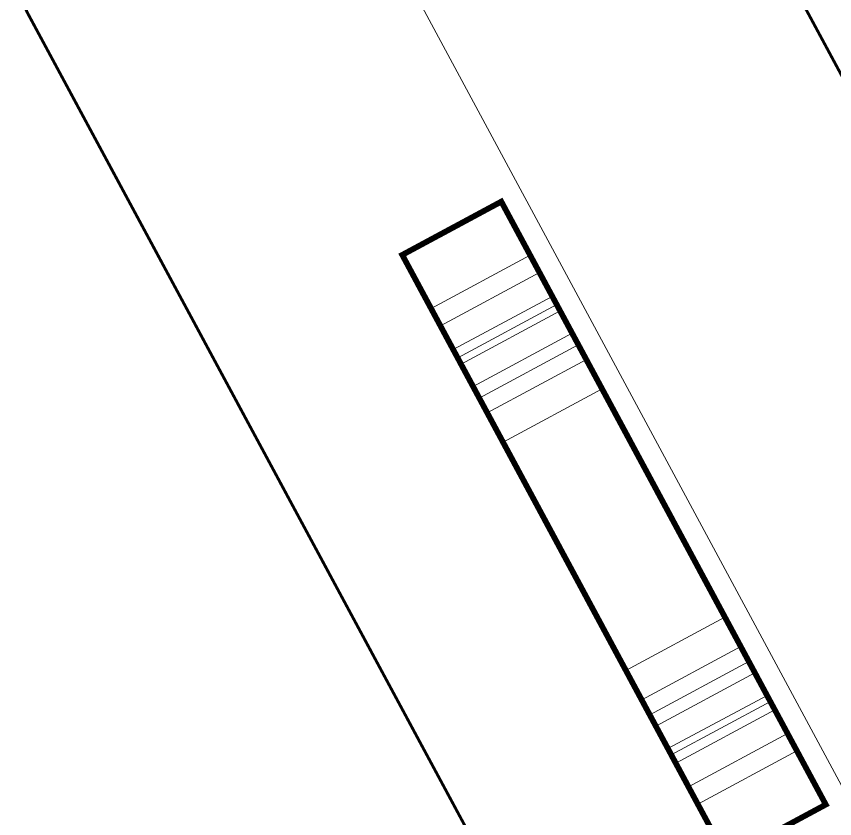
# Model space of a CAD drawing. Header units: inches. Extents: x -7660 to 802, y -193 to 3.
# Drawn here: x 316.3245 to 316.5729, y -152.7983 to -152.5547 of the extents above; entities that cross this region are included whole.
import ezdxf

# ---------------------------------------------------------------- set-up
doc = ezdxf.new("R2010")
doc.units = ezdxf.units.IN
doc.header["$MEASUREMENT"] = 0
doc.set_wipeout_variables(frame=1)
doc.layers.add('LINHA FINA', color=9, linetype='Continuous')
doc.layers.add('À INSTALAR', color=10, linetype='Continuous')

# ---------------------------------------------------------------- blocks, each defined once
blk = doc.blocks.new('*U362')
at = {"lineweight": 5, "const_width": 1.28484624091928}
blk.add_lwpolyline([(375.8117220677653, 141.2327244468221), (252.0553835455725, 84.07705337399659, -0.414213562373095), (229.7428431342685, 92.29115749680432), (91.93062841459263, 390.6891078176111, -0.4142135623730534), (100.1447325374633, 413.0016482288479), (223.9010710596563, 470.1573193016735)], format="xyb", close=True, dxfattribs=at)
at = {"lineweight": 5}
blk.add_wipeout([(223.90107105965018, 470.15731930167783), (375.81172206776205, 141.2327244468206), (252.05538354554233, 84.07705337398275), (244.74694518939089, 82.52986440687349), (239.1979166746953, 83.5630270107522), (234.20728832760676, 86.4545408982083), (229.74284313425295, 92.29115749683803), (91.9306284145953, 390.68910781760525), (90.46715328061393, 396.0428225623507), (90.53074409810739, 399.9739532624196), (91.41660205133743, 403.54657468846233), (93.0289805937175, 406.7944899113272), (95.99360906022827, 410.2767800386317), (100.14473253743046, 413.00164822883994)], dxfattribs=at)
blk.add_line((297.3219447706578, 132.2886847202561), (166.199084898897, 416.2025069129767), dxfattribs=at)
at = {"lineweight": 5, "const_width": 1.28484624091928}
blk.add_lwpolyline([(259.2352403172011, 202.5984979873434), (236.3861577734911, 192.0458696389381), (172.1407457009083, 331.1532725565206), (194.9898282446182, 341.7059009049258)], close=True, dxfattribs=at)
at = {"layer": 'LINHA FINA', "lineweight": 5}
for p, q in [((177.859235741056, 318.7713098228038), (200.7083182847659, 329.3239381712089)), ((179.7038691262023, 314.7772166842481), (202.5529516699123, 325.3298450326532)), ((182.2333204529095, 309.3003212373461), (205.0824029966195, 319.8529495857514)), ((183.1170220514805, 307.3868860150388), (205.9661045951905, 317.939514363444)), ((183.7784214248684, 305.954790770333), (206.6275039685784, 316.5074191187382)), ((186.163454048284, 300.7905979756443), (209.0125365919939, 311.3432263240495)), ((187.387727404907, 298.1397396247224), (210.2368099486169, 308.6923679731277)), ((188.978497258545, 294.6953245942891), (211.827579802255, 305.2479529426944)), ((192.1010115043035, 287.9342994364168), (214.9500940480135, 298.486927784822)), ((216.4258919700959, 235.2648427590418), (239.2749745138058, 245.817471107447)), ((219.5484062158299, 228.5038176012225), (242.3974887595399, 239.0564459496273)), ((221.1391760694924, 225.0594025707363), (243.9882586132023, 235.6120309191415)), ((222.363449426091, 222.4085442198673), (245.2125319698008, 232.9611725682726)), ((224.7484820495064, 217.2443514251787), (247.5975645932164, 227.7969797735839)), ((225.4098814229189, 215.81225618042), (248.2589639666289, 226.3648845288252)), ((226.29358302149, 213.8988209581127), (249.1426655651998, 224.4514493065178)), ((228.823034348197, 208.4219255112109), (251.6721168919069, 218.9745538596161)), ((230.6676677333434, 204.427832372655), (253.5167502770533, 214.9804607210602))]:
    blk.add_line(p, q, dxfattribs=at)

msp = doc.modelspace()

# ---------------------------------------------------------------- block references
at = {"layer": 'À INSTALAR', "xscale": 0.001356852054730047, "yscale": 0.001356852054730047, "zscale": 0.001356852054730047, "rotation": 3.493752232565491}
msp.add_blockref('*U362', (316.2358814694405, -153.0898919342956, 2.113914413870166e-05), dxfattribs=at)

doc.saveas('drawing.dxf')
